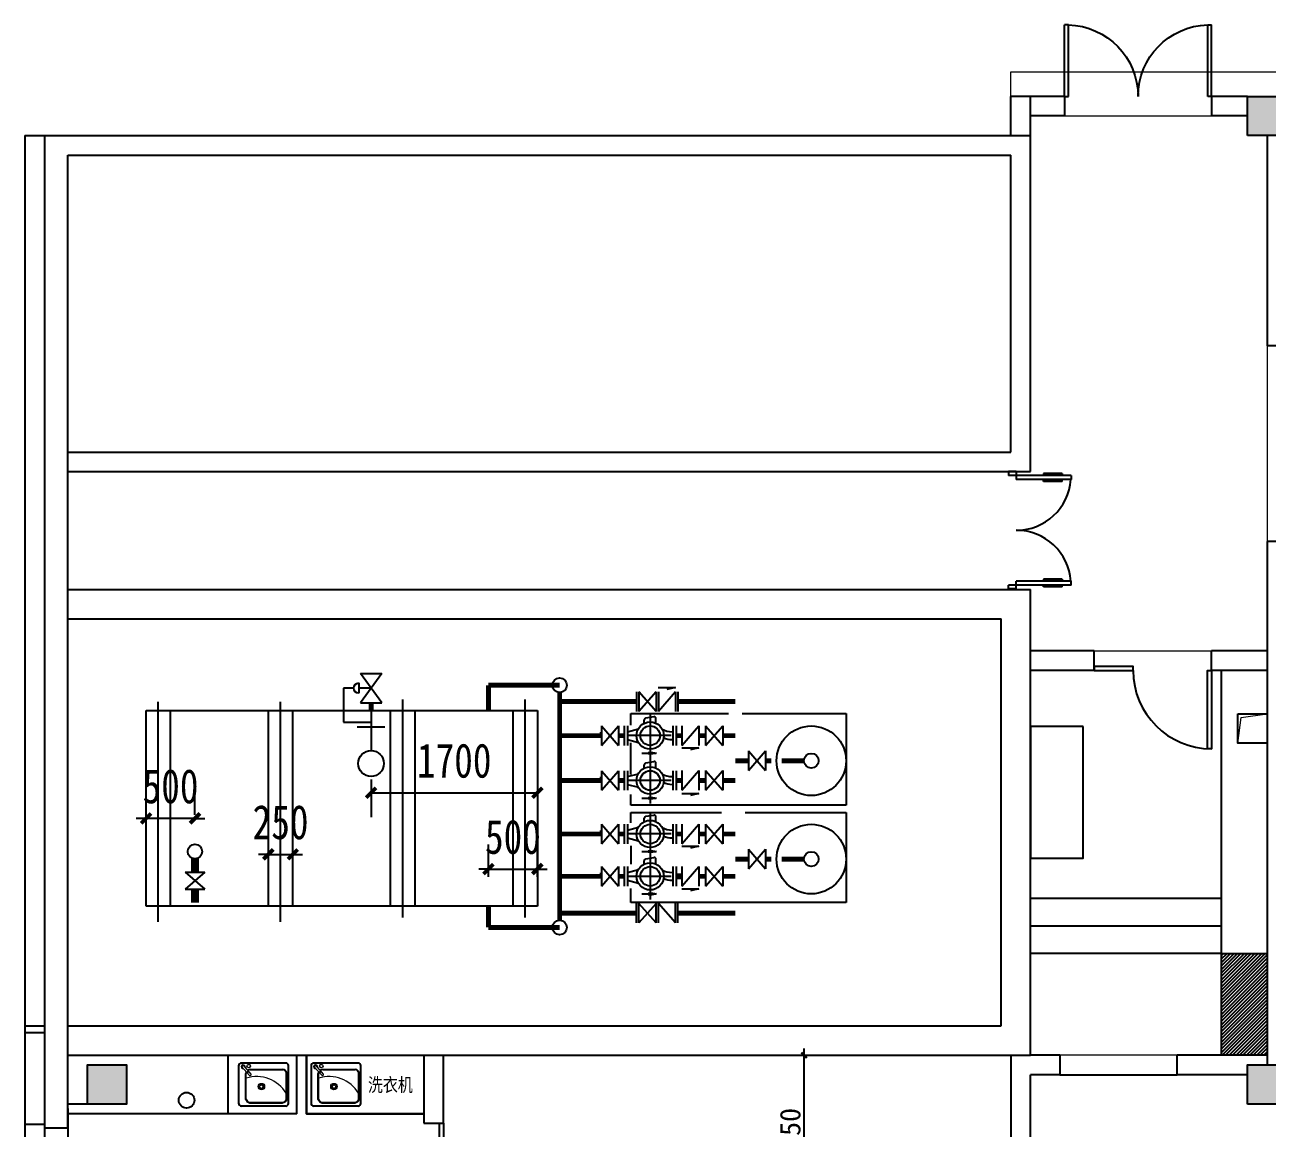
# Model space of a CAD drawing. Header units: millimetres. Extents: x 561810 to 956823, y -438984 to -391712.
# Drawn here: x 767062 to 779762, y -402989 to -391712 of the extents above; entities that cross this region are included whole.
import ezdxf

# ---------------------------------------------------------------- set-up
doc = ezdxf.new("R2010")
doc.units = ezdxf.units.MM
doc.header["$LTSCALE"] = 10
doc.header["$MEASUREMENT"] = 0
doc.linetypes.add('SDCEN9', pattern=[0.88, 0.6, -0.14, 0, -0.14])
doc.layers.get('0').update_dxf_attribs({"linetype": 'CONTINUOUS'})
doc.layers.get('DEFPOINTS').update_dxf_attribs({"color": 1, "linetype": 'CONTINUOUS'})
for name, color, linetype in [('LS19', 3, 'CONTINUOUS'), ('PUB_HATCH', 144, 'CONTINUOUS'), ('WALL', 7, 'CONTINUOUS'), ('WINDOW', 4, 'CONTINUOUS'), ('喷淋', 6, 'CONTINUOUS'), ('填充', 8, 'CONTINUOUS'), ('排水', 3, 'CONTINUOUS'), ('消火栓', 2, 'CONTINUOUS'), ('给水', 1, 'CONTINUOUS')]:
    doc.layers.add(name, color=color, linetype=linetype)
doc.layers.add('细线', color=250, linetype='CONTINUOUS', lineweight=5)
doc.styles.add('-宋体_T3', font='simhei.ttf', dxfattribs={"width": 0.8})
doc.styles.add('12', font='', dxfattribs={"width": 0.8})
doc.styles.get("Standard").update_dxf_attribs({"font": 'txt.shx', "bigfont": '@@hztxt.shx'})
doc.styles.add('施洛华标注样式', font='')
doc.styles.get('12').set_extended_font_data('SimSun')
doc.styles.get('施洛华标注样式').set_extended_font_data('SimSun')
doc.dimstyles.new('STANDARD&&100', dxfattribs={"dimtxt": 350, "dimasz": 100, "dimexe": 250, "dimexo": 300, "dimgap": 150, "dimtad": 1, "dimdec": 0, "dimzin": 0, "dimdsep": 46, "dimtxsty": '-宋体_T3', "dimblk": 'ARCHTICK', "dimcen": 0.09, "dimadec": 0, "dimazin": 0, "dimtfac": 1, "dimtdec": 0, "dimtix": 1, "dimtmove": 2, "dimatfit": 3, "dimfxl": 0, "dimtolj": 1, "dimtzin": 0, "dimarcsym": 0})
doc.dimstyles.new('外标尺寸', dxfattribs={"dimscale": 70, "dimtxt": 3, "dimasz": 0.8, "dimexe": 0.25, "dimexo": 1, "dimgap": 0.5, "dimtad": 1, "dimdec": 0, "dimtxsty": '施洛华标注样式', "dimblk": 'ARCHTICK', "dimcen": 1.5, "dimdle": 1, "dimclrd": 250, "dimclre": 250, "dimclrt": 62, "dimadec": 0, "dimazin": 0, "dimtfac": 1, "dimtdec": 0, "dimtix": 1, "dimtmove": 1, "dimatfit": 3, "dimldrblk": 'ARCHTICK', "dimfxl": 0, "dimarcsym": 0})

# ---------------------------------------------------------------- blocks, each defined once
blk = doc.blocks.new('_ARCHTICK')
at = {"color": 0, "linetype": 'ByBlock', "const_width": 0.4}
blk.add_lwpolyline([(-0.5, -0.5), (0.5, 0.5)], dxfattribs=at)
blk = doc.blocks.new('*D84')
at = {"layer": 'DEFPOINTS', "color": 0}
for p in [(769801, -400190), (769551, -400576), (769801, -400576)]:
    blk.add_point(p, dxfattribs=at)
at = {"layer": '消火栓', "color": 0, "lineweight": -2}
for p, q in [((769551, -400276), (769551, -399940)), ((769801, -400276), (769801, -399940)), ((769551, -400190), (769451, -400190)), ((769551, -400190), (769801, -400190)), ((769801, -400190), (769901, -400190))]:
    blk.add_line(p, q, dxfattribs=at)
at = {"layer": '消火栓', "color": 0, "lineweight": -2, "xscale": 100, "yscale": 100, "zscale": 100}
blk.add_blockref('_ARCHTICK', (769551, -400190), dxfattribs=at)
at = {"layer": '消火栓', "color": 0, "lineweight": -2, "xscale": 100, "yscale": 100, "zscale": 100, "rotation": 180}
blk.add_blockref('_ARCHTICK', (769801, -400190), dxfattribs=at)
at = {"layer": '消火栓', "color": 0, "insert": (769676, -399863), "char_height": 350, "attachment_point": 5, "style": '-宋体_T3'}
blk.add_mtext('\\A1;250', dxfattribs=at)
blk = doc.blocks.new('SB131')
at = {"layer": 'LS19'}
for p, q in [((-0.118, 0.34), (0.017, 0.367)), ((0.017, 0.313), (-0.118, 0.34)), ((0.159, 0.34), (-0.118, 0.34)), ((0.017, 0.367), (0.017, 0.313)), ((-0.5, -0.188), (-0.5, 0.188)), ((-0.438, -0.188), (-0.438, 0.188)), ((-0.438, 0.075), (-0.423, 0.075)), ((0.438, 0.075), (0.227, 0.131)), ((0.438, -0.188), (0.438, 0.188)), ((0.5, -0.188), (0.5, 0.188)), ((-0.438, -0.075), (-0.423, -0.075)), ((-0.112, -0.237), (-0.112, -0.329)), ((0.113, -0.237), (0.113, -0.304)), ((0.438, -0.075), (0.227, -0.131)), ((0.081, -0.341), (-0.069, -0.366))]:
    blk.add_line(p, q, dxfattribs=at)
at = {"layer": 'LS19', "linetype": 'SDCEN9'}
for p, q in [((0, -0.424), (0, 0.446)), ((-0.407, 0), (0.408, 0))]:
    blk.add_line(p, q, dxfattribs=at)
at = {"layer": 'LS19'}
for radius in [0.263, 0.188]:
    blk.add_circle((0, 0), radius, dxfattribs=at)
for centre, radius, start, end in [((-0.423, -0.316), 0.391, 65.2753, 89.9809), ((-0.423, -0.475), 0.4, 61.3321, 89.9745), ((-0.075, -0.329), 0.0375, 180, 279.4623), ((0.075, -0.304), 0.0375, 279.4623, 0)]:
    blk.add_arc(centre, radius, start, end, dxfattribs=at)
blk.add_solid([(-0.118, 0.34), (0.017, 0.367), (0.017, 0.313)], dxfattribs=at)
at = {"color": 3, "width": 0.8, "flags": 1}
for tag, p in [('TYPE', (-0.295, -1.06)), ('COUNT', (-0.295, -1.492))]:
    blk.add_attdef(tag, p, '', height=0.4, dxfattribs=at)
blk = doc.blocks.new('*D85')
at = {"layer": 'DEFPOINTS', "color": 0}
for p in [(770601, -399124), (772301, -399124), (772301, -399561)]:
    blk.add_point(p, dxfattribs=at)
at = {"layer": '消火栓', "color": 0, "lineweight": -2}
for p, q in [((770601, -399424), (770601, -399811)), ((772301, -399424), (772301, -399811)), ((770601, -399561), (772301, -399561))]:
    blk.add_line(p, q, dxfattribs=at)
at = {"layer": '消火栓', "color": 0, "lineweight": -2, "xscale": 100, "yscale": 100, "zscale": 100, "rotation": 180}
blk.add_blockref('_ARCHTICK', (770601, -399561), dxfattribs=at)
at = {"layer": '消火栓', "color": 0, "lineweight": -2, "xscale": 100, "yscale": 100, "zscale": 100}
blk.add_blockref('_ARCHTICK', (772301, -399561), dxfattribs=at)
at = {"layer": '消火栓', "color": 0, "insert": (771451, -399234), "char_height": 350, "attachment_point": 5, "style": '-宋体_T3'}
blk.add_mtext('\\A1;1700', dxfattribs=at)
blk = doc.blocks.new('*D450')
at = {"layer": 'DEFPOINTS', "color": 0}
for p in [(768301, -399823), (768301, -400087), (768801, -400087, 3025)]:
    blk.add_point(p, dxfattribs=at)
at = {"layer": '消火栓', "color": 0, "lineweight": -2}
for p, q in [((768301, -399787), (768301, -399573)), ((768801, -399787), (768801, -399573)), ((768301, -399823), (768201, -399823)), ((768801, -399823), (768301, -399823)), ((768801, -399823), (768901, -399823))]:
    blk.add_line(p, q, dxfattribs=at)
at = {"layer": '消火栓', "color": 0, "lineweight": -2, "xscale": 100, "yscale": 100, "zscale": 100}
blk.add_blockref('_ARCHTICK', (768301, -399823), dxfattribs=at)
at = {"layer": '消火栓', "color": 0, "lineweight": -2, "xscale": 100, "yscale": 100, "zscale": 100, "rotation": 180}
blk.add_blockref('_ARCHTICK', (768801, -399823), dxfattribs=at)
at = {"layer": '消火栓', "color": 0, "insert": (768551, -399496), "char_height": 350, "attachment_point": 5, "style": '-宋体_T3'}
blk.add_mtext('\\A1;500', dxfattribs=at)
blk = doc.blocks.new('*D451')
at = {"layer": 'DEFPOINTS', "color": 0}
for p in [(772301, -400340), (771801, -400721), (772301, -400721)]:
    blk.add_point(p, dxfattribs=at)
at = {"layer": '消火栓', "color": 0, "lineweight": -2}
for p, q in [((771801, -400421), (771801, -400090)), ((772301, -400421), (772301, -400090)), ((771801, -400340), (771701, -400340)), ((771801, -400340), (772301, -400340)), ((772301, -400340), (772401, -400340))]:
    blk.add_line(p, q, dxfattribs=at)
at = {"layer": '消火栓', "color": 0, "lineweight": -2, "xscale": 100, "yscale": 100, "zscale": 100}
blk.add_blockref('_ARCHTICK', (771801, -400340), dxfattribs=at)
at = {"layer": '消火栓', "color": 0, "lineweight": -2, "xscale": 100, "yscale": 100, "zscale": 100, "rotation": 180}
blk.add_blockref('_ARCHTICK', (772301, -400340), dxfattribs=at)
at = {"layer": '消火栓', "color": 0, "insert": (772051, -400013), "char_height": 350, "attachment_point": 5, "style": '-宋体_T3'}
blk.add_mtext('\\A1;500', dxfattribs=at)
blk = doc.blocks.new('$DORLIB2D$00000011')
for p, q in [((-0.467, 0.471), (-0.467, -0.062)), ((-0.467, 0.471), (-0.433, 0.471)), ((-0.433, 0.471), (-0.433, 0.004)), ((0.433, 0.471), (0.433, 0.004)), ((0.467, 0.471), (0.433, 0.471)), ((0.467, 0.471), (0.467, -0.062)), ((-0.483, 0.396), (-0.483, 0.235)), ((-0.483, 0.396), (-0.467, 0.396)), ((-0.417, 0.396), (-0.433, 0.396)), ((-0.417, 0.396), (-0.417, 0.235)), ((0.417, 0.396), (0.417, 0.235)), ((0.417, 0.396), (0.433, 0.396)), ((0.483, 0.396), (0.467, 0.396)), ((0.483, 0.396), (0.483, 0.235)), ((-0.483, 0.235), (-0.467, 0.235)), ((-0.417, 0.235), (-0.433, 0.235)), ((0.417, 0.235), (0.433, 0.235)), ((0.483, 0.235), (0.467, 0.235)), ((-0.5, 0.004), (-0.433, 0.004)), ((-0.5, 0.004), (-0.5, -0.062)), ((0.5, 0.004), (0.433, 0.004)), ((0.5, 0.004), (0.5, -0.062)), ((-0.5, -0.062), (-0.467, -0.062)), ((0.5, -0.062), (0.467, -0.062))]:
    blk.add_line(p, q)
for centre, start, end in [((-0.467, 0.004), 0, 85.904), ((0.467, 0.004), 94.096, 180)]:
    blk.add_arc(centre, 0.467, start, end)
blk = doc.blocks.new('$DORLIB2D$00000002')
for p, q in [((-0.5, 0), (-0.5, 0.4875)), ((-0.475, 0.4875), (-0.5, 0.4875)), ((-0.475, 0), (-0.475, 0.4875)), ((0.475, 0), (0.475, 0.4875)), ((0.475, 0.4875), (0.5, 0.4875)), ((0.5, 0), (0.5, 0.4875)), ((-0.5, 0), (-0.475, 0)), ((0.5, 0), (0.475, 0))]:
    blk.add_line(p, q)
for centre, start, end in [((-0.4875, 0), 0, 88.53072), ((0.4875, 0), 91.46928, 180)]:
    blk.add_arc(centre, 0.4875, start, end)
blk = doc.blocks.new('*D241')
at = {"color": 250, "lineweight": -2}
for p, q in [((775027, -403963), (775027, -402173)), ((774747, -402243), (775044, -402243)), ((774747, -403893), (775044, -403893))]:
    blk.add_line(p, q, dxfattribs=at)
at = {"layer": 'DEFPOINTS', "color": 0}
for p in [(774242, -402243), (775027, -402243), (774242, -403893)]:
    blk.add_point(p, dxfattribs=at)
at = {"color": 250, "lineweight": -2, "xscale": 56, "yscale": 56, "zscale": 56}
for p, rotation in [((775027, -402243), 90), ((775027, -403893), 270)]:
    blk.add_blockref('_ARCHTICK', p, dxfattribs=dict(at, rotation=rotation))
at = {"color": 62, "insert": (774887, -403068), "char_height": 210, "attachment_point": 5, "rotation": 90, "style": '施洛华标注样式'}
blk.add_mtext('1650', dxfattribs=at)

msp = doc.modelspace()

# ---------------------------------------------------------------- hatches: boundary and pattern name
h = msp.add_hatch()
h.set_pattern_fill('ANSI31', color=250, scale=200, style=0)
h.set_pattern_definition([(45, (779761.614, -402242.755), (-17.67767, 17.67767), [])])
h.paths.add_polyline_path([(779291.6, -402242.8), (779761.6, -402242.8), (779761.6, -401202.8), (779291.6, -401202.8)])
at = {"layer": 'PUB_HATCH'}
h = msp.add_hatch(color=256, dxfattribs=at)
h.paths.add_polyline_path([(779561.6, -392842.8), (779561.6, -392442.8), (779961.6, -392442.8), (779961.6, -392842.8)])
h.paths.add_polyline_path([(791551.6, -392842.8), (791551.6, -392442.8), (791951.6, -392442.8), (791951.6, -392842.8)])
h.paths.add_polyline_path([(791551.6, -402742.8), (791551.6, -402342.8), (791951.6, -402342.8), (791951.6, -402742.8)])
h.paths.add_polyline_path([(779561.6, -402742.8), (779561.6, -402342.8), (779961.6, -402342.8), (779961.6, -402742.8)])
h = msp.add_hatch(color=256, dxfattribs=at)
h.paths.add_polyline_path([(779561.6, -414402.8), (779561.6, -414002.8), (779961.6, -414002.8), (779961.6, -414402.8)])
h.paths.add_polyline_path([(767701.6, -414402.8), (767701.6, -414002.8), (768101.6, -414002.8), (768101.6, -414402.8)])
h.paths.add_polyline_path([(767701.6, -409202.8), (767701.6, -408802.8), (768101.6, -408802.8), (768101.6, -409202.8)])
h.paths.add_polyline_path([(767701.6, -402742.8), (767701.6, -402342.8), (768101.6, -402342.8), (768101.6, -402742.8)])
h.paths.add_polyline_path([(803411.6, -402742.8), (803411.6, -402342.8), (803811.6, -402342.8), (803811.6, -402742.8)])
h.paths.add_polyline_path([(803411.6, -409202.8), (803411.6, -408802.8), (803811.6, -408802.8), (803811.6, -409202.8)])
h.paths.add_polyline_path([(803411.6, -414402.8), (803411.6, -414002.8), (803811.6, -414002.8), (803811.6, -414402.8)])
h.paths.add_polyline_path([(791551.6, -414402.8), (791551.6, -414002.8), (791951.6, -414002.8), (791951.6, -414402.8)])

# ---------------------------------------------------------------- linework, layer by layer
at = {"color": 1}
for p, q in [((767261.6, -401944.8), (767061.6, -401944.8)), ((767261.6, -402014.8), (767061.6, -402014.8)), ((767261.6, -402949.8), (767061.6, -402949.8)), ((767261.6, -402949.8), (767261.6, -403019.8))]:
    msp.add_line(p, q, dxfattribs=at)
at = {"layer": 'WALL'}
for p, q in [((777341.6, -392442.8), (777141.6, -392442.8)), ((777141.6, -392842.8), (777141.6, -392442.8)), ((777341.6, -392842.8), (777341.6, -392442.8)), ((777691.6, -392442.8), (777341.6, -392442.8)), ((777691.6, -392442.8), (777691.6, -392642.8)), ((779561.6, -392442.8), (779191.6, -392442.8)), ((779191.6, -392442.8), (779191.6, -392642.8)), ((777691.6, -392642.8), (777341.6, -392642.8)), ((779561.6, -392642.8), (779191.6, -392642.8)), ((767061.6, -392842.8), (777341.6, -392842.8)), ((777341.6, -396277.8), (777341.6, -392842.8)), ((779761.6, -392842.8), (779761.6, -394992.8)), ((767501.6, -393042.8), (777141.6, -393042.8)), ((767501.6, -402242.8), (767501.6, -393042.8)), ((777141.6, -396077.8), (777141.6, -393042.8)), ((779961.6, -394992.8), (779761.6, -394992.8)), ((767501.6, -396077.8), (777141.6, -396077.8)), ((767501.6, -396277.8), (777341.6, -396277.8)), ((779761.6, -396992.8), (779761.6, -402342.8)), ((779961.6, -396992.8), (779761.6, -396992.8)), ((767501.6, -397482.8), (777341.6, -397482.8)), ((777341.6, -402242.8), (777341.6, -397482.8)), ((767501.6, -397782.8), (777041.6, -397782.8)), ((777041.6, -401942.8), (777041.6, -397782.8)), ((777991.6, -398109.9), (777341.6, -398109.9)), ((777991.6, -398310.9), (777991.6, -398109.9)), ((779761.6, -398109.9), (779191.6, -398109.9)), ((779191.6, -398310.9), (779191.6, -398109.9)), ((777991.6, -398310.9), (777341.6, -398310.9)), ((779761.6, -398310.9), (779191.6, -398310.9)), ((779761.6, -400630.3), (779761.6, -402230.3)), ((767501.6, -401942.8), (777041.6, -401942.8)), ((767501.6, -402242.8), (777341.6, -402242.8)), ((771141.6, -402242.8), (771141.6, -402937.8)), ((771341.6, -402937.8), (771341.6, -402242.8)), ((777141.6, -402242.8), (777141.6, -404838.3)), ((777641.6, -402242.8), (777341.6, -402242.8)), ((777641.6, -402242.8), (777641.6, -402442.8)), ((778841.6, -402442.8), (778841.6, -402242.8)), ((779761.6, -402242.8), (778841.6, -402242.8)), ((777641.6, -402442.8), (777341.6, -402442.8)), ((777341.6, -404838.3), (777341.6, -402442.8)), ((779561.6, -402442.8), (778841.6, -402442.8)), ((779561.6, -402742.8), (779561.6, -402542.8)), ((780752.1, -402742.8), (779561.6, -402742.8)), ((771141.6, -402937.8), (771341.6, -402937.8))]:
    msp.add_line(p, q, dxfattribs=at)
at = {"layer": 'WALL', "color": 0, "linetype": 'Continuous'}
for p, q in [((767501.6, -402984.8), (767501.6, -402242.8)), ((767501.6, -402984.8), (767501.6, -402742.8)), ((767701.6, -402742.8), (767501.6, -402742.8)), ((767501.6, -402787.8), (767501.6, -402984.8)), ((767261.6, -402984.8), (767501.6, -402984.8))]:
    msp.add_line(p, q, dxfattribs=at)
at = {"layer": 'WALL'}
for points in [[(779561.6, -392842.8), (779561.6, -392442.8), (779961.6, -392442.8), (779961.6, -392842.8), (779561.6, -392842.8)], [(779461.6, -398752.8), (779761.6, -398752.8), (779761.6, -399052.8), (779461.6, -399052.8), (779461.6, -398752.8)], [(767701.6, -402742.8), (767701.6, -402342.8), (768101.6, -402342.8), (768101.6, -402742.8), (767701.6, -402742.8)], [(779561.6, -402742.8), (779561.6, -402342.8), (779961.6, -402342.8), (779961.6, -402742.8), (779561.6, -402742.8)]]:
    msp.add_lwpolyline(points, dxfattribs=at)
at = {"layer": 'WINDOW'}
for p, q in [((767061.6, -392842.8), (767061.6, -415002.8)), ((767261.6, -392842.8), (767261.6, -414802.8)), ((767501.6, -402984.8), (767501.6, -403989.8))]:
    msp.add_line(p, q, dxfattribs=at)
for points in [[(777991.6, -398310.9), (778391.6, -398310.9), (778391.6, -398270.9), (777991.6, -398270.9), (777991.6, -398310.9)], [(779191.6, -398310.9), (779191.6, -399110.9), (779151.6, -399110.9), (779151.6, -398310.9), (779191.6, -398310.9)], [(771341.6, -402937.8), (771341.6, -403737.8), (771301.6, -403737.8), (771301.6, -402937.8), (771341.6, -402937.8)]]:
    msp.add_lwpolyline(points, dxfattribs=at)
msp.add_circle((768714.6, -402703.8, -2150003), 80, dxfattribs=at)
msp.add_arc((779191.6, -398310.9), 800, 180, 270, dxfattribs=at)
at = {"layer": '喷淋'}
for p, q in [((773537, -398484.8, -3025), (773711.7, -398484.8, -3025)), ((773711.7, -398484.8, -3025), (773625.6, -398505, -3025)), ((773314.8, -398528.7, -3025), (773314.8, -398728.9, -3025)), ((773514.2, -398728.9, -3025), (773339.8, -398528.7, -3025)), ((773514.2, -398528.7, -3025), (773339.8, -398728.9, -3025)), ((773339.8, -398528.7, -3025), (773339.8, -398728.9, -3025)), ((773514.2, -398528.7, -3025), (773514.2, -398728.9, -3025)), ((773539.2, -398528.7, -3025), (773539.2, -398728.9, -3025)), ((773713.7, -398528.7, -3025), (773539.2, -398728.9, -3025)), ((773713.7, -398528.7, -3025), (773713.7, -398728.9, -3025)), ((773738.7, -398528.7, -3025), (773738.7, -398728.9, -3025)), ((773257, -398871.2, -3025), (773257, -398751.3, -3025)), ((773257, -398751.3, -3025), (774254.4, -398751.3, -3025)), ((774393.4, -398751.3, -3025), (774455.5, -398751.3, -3025)), ((774425.1, -398751.3, -3025), (775457, -398751.3, -3025)), ((775457, -398751.3, -3025), (775457, -399688.6, -3025)), ((772957, -398876.5, -3025), (772957, -399076.8, -3025)), ((772957, -399076.8, -3025), (773131.4, -398876.5, -3025)), ((772957, -398876.5, -3025), (773131.4, -399076.8, -3025)), ((773131.4, -398876.5, -3025), (773131.4, -399076.8, -3025)), ((773778.6, -399076.8, -3025), (773953, -398876.5, -3025)), ((773778.6, -398876.5, -3025), (773778.6, -399076.8, -3025)), ((773953, -398876.5, -3025), (773953, -399076.8, -3025)), ((774021, -399076.8, -3025), (774195.5, -398876.5, -3025)), ((774021, -398876.5, -3025), (774195.5, -399076.8, -3025)), ((774021, -398876.5, -3025), (774021, -399076.8, -3025)), ((774195.5, -398876.5, -3025), (774195.5, -399076.8, -3025)), ((772957, -398950.9, -3025), (772939, -398950.9, -3025)), ((773257, -399372.9, -3025), (773257, -399051.3, -3025)), ((773777.8, -399102.4, -3025), (773952.5, -399102.4, -3025)), ((773952.5, -399102.4, -3025), (773866.5, -399122.7, -3025)), ((774458.2, -399333.5, -3025), (774632.6, -399133.3, -3025)), ((774458.2, -399133.3, -3025), (774458.2, -399333.5, -3025)), ((774458.2, -399133.3, -3025), (774632.6, -399333.5, -3025)), ((774458.2, -399133.3, -3025), (774458.2, -399333.5, -3025)), ((774458.2, -399333.5, -3025), (774632.6, -399133.3, -3025)), ((774632.6, -399133.3, -3025), (774632.6, -399333.5, -3025)), ((774632.6, -399133.3, -3025), (774632.6, -399333.5, -3025)), ((772957, -399409.2, -3025), (772939, -399409.2, -3025)), ((772957, -399335, -3025), (773131.4, -399535.3, -3025)), ((772957, -399335, -3025), (772957, -399535.3, -3025)), ((772957, -399535.3, -3025), (773131.4, -399335, -3025)), ((773131.4, -399335, -3025), (773131.4, -399535.3, -3025)), ((773778.6, -399535, -3025), (773953, -399334.7, -3025)), ((773778.6, -399334.7, -3025), (773778.6, -399535, -3025)), ((773953, -399334.7, -3025), (773953, -399535, -3025)), ((774021, -399535, -3025), (774195.5, -399334.7, -3025)), ((774021, -399334.7, -3025), (774021, -399535, -3025)), ((774021, -399334.7, -3025), (774195.5, -399535, -3025)), ((774195.5, -399334.7, -3025), (774195.5, -399535, -3025)), ((773257, -399688.6, -3025), (773257, -399576.7, -3025)), ((773777.8, -399568.9, -3025), (773952.5, -399568.9, -3025)), ((773952.5, -399568.9, -3025), (773866.5, -399589.2, -3025)), ((775457, -399688.6, -3025), (773257, -399688.6, -3025))]:
    msp.add_line(p, q, dxfattribs=at)
at = {"layer": '喷淋', "const_width": 50, "elevation": -3025}
for points in [[(773314.8, -398628.8), (772528.6, -398628.8)], [(773738.7, -398628.8), (774325.4, -398628.8)], [(772957, -398976.9), (772528.6, -398976.9)], [(773189, -398976.9), (773131.4, -398976.9)], [(773778.6, -398976.6), (773718.6, -398976.6)], [(773953, -398976.6), (774021, -398976.6)], [(774195.5, -398976.9), (774325.4, -398976.9)], [(774458.2, -399233.4), (774325.4, -399233.4)], [(774694.2, -399233.4), (774632.6, -399233.4)], [(775026.6, -399233.4), (774798, -399233.4)], [(772957, -399435.2), (772528.6, -399435.2)], [(773189, -399435.2), (773131.4, -399435.2)], [(773778.6, -399434.9), (773718.6, -399434.9)], [(773953, -399434.9), (774021, -399434.9)], [(774195.5, -399435.2), (774325.4, -399435.2)]]:
    msp.add_lwpolyline(points, dxfattribs=at)
at = {"layer": '喷淋'}
for radius in [355.4, 75]:
    msp.add_circle((775101.6, -399233.4, -3025), radius, dxfattribs=at)
at = {"layer": '填充', "color": 142, "ltscale": 0.01}
for p, q in [((779291.6, -398310.9), (779291.6, -401202.8)), ((779291.6, -400642.8), (777341.6, -400642.8)), ((779291.6, -400922.8), (777341.6, -400922.8)), ((779291.6, -401202.8), (777341.6, -401202.8)), ((779291.6, -401202.8), (779291.6, -402242.8)), ((779291.6, -401202.8), (779761.6, -401202.8)), ((769141.6, -402842.8), (769141.6, -402242.8)), ((769729.1, -402323.1), (769276.3, -402323.1)), ((769841.6, -402842.8), (769841.6, -402242.8)), ((769941.6, -402242.8), (769941.6, -402842.8)), ((770469.8, -402323.1), (770017, -402323.1)), ((769246.3, -402353.1), (769246.3, -402733.1)), ((769755.5, -402736.7), (769755.5, -402349.5)), ((769987, -402353.1), (769987, -402733.1)), ((770496.2, -402736.7), (770496.2, -402349.5)), ((777641.6, -402442.8), (778841.6, -402443.8)), ((769841.6, -402842.8), (767501.6, -402842.8)), ((769729.1, -402763.1), (769276.3, -402763.1)), ((769941.6, -402842.8), (771141.6, -402842.8)), ((770469.8, -402763.1), (770017, -402763.1))]:
    msp.add_line(p, q, dxfattribs=at)
msp.add_lwpolyline([(777881.8, -398883), (777341.6, -398883), (777341.6, -400228), (777881.8, -400228)], close=True, dxfattribs=at)
msp.add_lwpolyline([(769941.6, -402242.8), (771141.6, -402242.8), (771141.6, -402842.8), (769941.6, -402842.8), (769941.6, -402242.8)], dxfattribs=at)
for centre, radius, start, end in [((769276.3, -402353.1), 30, 90, 180), ((769729.1, -402349.5), 26.4, 0, 90), ((770017, -402353.1), 30, 90, 180), ((770469.8, -402349.5), 26.4, 0, 90), ((769276.3, -402733.1), 30, 180, 270), ((769729.1, -402736.7), 26.4, 270, 0), ((770017, -402733.1), 30, 180, 270), ((770469.8, -402736.7), 26.4, 270, 0)]:
    msp.add_arc(centre, radius, start, end, dxfattribs=at)
at = {"layer": '排水'}
for p, q in [((768901, -400371.6, 3025), (768700.7, -400546, 3025)), ((768700.7, -400371.6, 3025), (768901, -400371.6, 3025)), ((768700.7, -400371.6, 3025), (768901, -400546, 3025)), ((768700.7, -400546, 3025), (768901, -400546, 3025))]:
    msp.add_line(p, q, dxfattribs=at)
at = {"layer": '排水', "const_width": 80, "elevation": 3025}
for points in [[(768800.8, -400235.3), (768800.8, -400371.6)], [(768800.8, -400546), (768800.8, -400682.3)]]:
    msp.add_lwpolyline(points, dxfattribs=at)
at = {"layer": '排水'}
msp.add_circle((768800.8, -400161.2, 3025), 74.1, dxfattribs=at)
at = {"layer": '消火栓'}
for p, q in [((768426.2, -400878.8), (768426.2, -398631.7)), ((769676.2, -400878.8), (769676.2, -398631.7)), ((770926.2, -400837.3), (770926.2, -398608.2)), ((772176.2, -400837.3), (772176.2, -398608.2)), ((768301.2, -398721.1), (772301.2, -398721.1)), ((768301.2, -400721.1), (768301.2, -398721.1)), ((768551.2, -400721.1), (768551.2, -398721.1)), ((769551.2, -400721.1), (769551.2, -398721.1)), ((769801.2, -400721.1), (769801.2, -398721.1)), ((770801.2, -400721.1), (770801.2, -398721.1)), ((771051.2, -400721.1), (771051.2, -398721.1)), ((772051.2, -398721.1), (772051.2, -400721.1)), ((772301.2, -398721.1), (772301.2, -400721.1)), ((773257, -399869.4, -3025), (773257, -399763.5, -3025)), ((773257, -399763.5, -3025), (774182.6, -399763.5, -3025)), ((774425.1, -399763.5, -3025), (775457, -399763.5, -3025)), ((775457, -399763.5, -3025), (775457, -400681.7, -3025)), ((772957, -399881.7, -3025), (772957, -400082, -3025)), ((772957, -400082, -3025), (773131.4, -399881.7, -3025)), ((772957, -399881.7, -3025), (773131.4, -400082, -3025)), ((773131.4, -399881.7, -3025), (773131.4, -400082, -3025)), ((773778.6, -400082, -3025), (773953, -399881.7, -3025)), ((773778.6, -399881.7, -3025), (773778.6, -400082, -3025)), ((773953, -399881.7, -3025), (773953, -400082, -3025)), ((774021, -399881.7, -3025), (774195.5, -400082, -3025)), ((774021, -400082, -3025), (774195.5, -399881.7, -3025)), ((774021, -399881.7, -3025), (774021, -400082, -3025)), ((774195.5, -399881.7, -3025), (774195.5, -400082, -3025)), ((772957, -399956.1, -3025), (772939, -399956.1, -3025)), ((773257, -400103.2, -3025), (773257, -400292.1, -3025)), ((773777.8, -400107.6, -3025), (773952.5, -400107.6, -3025)), ((773952.5, -400107.6, -3025), (773866.5, -400127.9, -3025)), ((774458.2, -400138.5, -3025), (774458.2, -400338.8, -3025)), ((774458.2, -400338.8, -3025), (774632.6, -400138.5, -3025)), ((774458.2, -400138.5, -3025), (774632.6, -400338.8, -3025)), ((774458.2, -400338.8, -3025), (774632.6, -400138.5, -3025)), ((774458.2, -400138.5, -3025), (774458.2, -400338.8, -3025)), ((774632.6, -400138.5, -3025), (774632.6, -400338.8, -3025)), ((774632.6, -400138.5, -3025), (774632.6, -400338.8, -3025)), ((772957, -400389.1, -3025), (772939, -400389.1, -3025)), ((772957, -400314.9, -3025), (773131.4, -400515.2, -3025)), ((772957, -400515.2, -3025), (773131.4, -400314.9, -3025)), ((772957, -400314.9, -3025), (772957, -400515.2, -3025)), ((773131.4, -400314.9, -3025), (773131.4, -400515.2, -3025)), ((773778.6, -400314.6, -3025), (773778.6, -400514.9, -3025)), ((773778.6, -400514.9, -3025), (773953, -400314.6, -3025)), ((773953, -400314.6, -3025), (773953, -400514.9, -3025)), ((774021, -400314.6, -3025), (774021, -400514.9, -3025)), ((774021, -400514.9, -3025), (774195.5, -400314.6, -3025)), ((774021, -400314.6, -3025), (774195.5, -400514.9, -3025)), ((774195.5, -400314.6, -3025), (774195.5, -400514.9, -3025)), ((773257, -400681.7, -3025), (773257, -400540.5, -3025)), ((773777.8, -400542.4, -3025), (773952.5, -400542.4, -3025)), ((773952.5, -400542.4, -3025), (773866.5, -400562.7, -3025)), ((775457, -400681.7, -3025), (773257, -400681.7, -3025)), ((772301.2, -400721.1), (768301.2, -400721.1)), ((773314.8, -400891.3, -3025), (773314.8, -400691, -3025)), ((773514.2, -400691, -3025), (773339.8, -400891.3, -3025)), ((773339.8, -400891.3, -3025), (773339.8, -400691, -3025)), ((773514.2, -400891.3, -3025), (773339.8, -400691, -3025)), ((773514.2, -400891.3, -3025), (773514.2, -400691, -3025)), ((773539.2, -400891.3, -3025), (773539.2, -400691, -3025)), ((773713.7, -400891.3, -3025), (773539.2, -400691, -3025)), ((773713.7, -400891.3, -3025), (773713.7, -400691, -3025)), ((773738.7, -400891.3, -3025), (773738.7, -400691, -3025))]:
    msp.add_line(p, q, dxfattribs=at)
at = {"layer": '消火栓', "const_width": 50}
for points in [[(772528.6, -398461.7), (771801.4, -398461.7)], [(771801.4, -398721.1), (771801.4, -398461.7)], [(771801.4, -400721.1), (771801.4, -400937.6)], [(772528.6, -400937.6), (771801.4, -400937.6)]]:
    msp.add_lwpolyline(points, dxfattribs=at)
at = {"layer": '消火栓', "elevation": -3025}
for points, const_width in [([(772528.6, -398535.9), (772528.6, -400863.4)], 50), ([(772957, -399982.1), (772528.6, -399982.1)], 50), ([(773189, -399982.1), (773131.4, -399982.1)], 50), ([(773778.6, -399981.9), (773718.6, -399981.9)], 50), ([(773953, -399981.9), (774021, -399981.9)], 50), ([(774195.5, -399982.1), (774325.4, -399982.1)], 50), ([(774458.2, -400238.6), (774325.4, -400238.6)], 50), ([(774694.2, -400238.6), (774632.6, -400238.6)], 50), ([(775026.6, -400238.6), (774798, -400238.6)], 50), ([(772957, -400415.1), (772528.6, -400415.1)], 50), ([(773189, -400415.1), (773131.4, -400415.1)], 50), ([(773778.6, -400414.8), (773718.6, -400414.8)], 60), ([(773953, -400414.8), (774021, -400414.8)], 50), ([(774195.5, -400415.1), (774325.4, -400415.1)], 50), ([(773314.8, -400791.1), (772528.6, -400791.1)], 50), ([(773738.7, -400791.1), (774325.4, -400791.1)], 50)]:
    msp.add_lwpolyline(points, dxfattribs=dict(at, const_width=const_width))
at = {"layer": '消火栓'}
for centre, radius in [((772528.6, -398461.7), 74.1), ((775101.6, -400238.6, -3025), 355.4), ((775101.6, -400238.6, -3025), 75), ((772528.6, -400937.6), 74.1)]:
    msp.add_circle(centre, radius, dxfattribs=at)
at = {"layer": '细线', "color": 250, "lineweight": 5}
for p, q in [((777141.6, -392192.8), (794381.6, -392192.8)), ((777141.6, -392442.8), (777141.6, -392192.8)), ((777691.6, -392642.8), (779191.6, -392642.8)), ((779761.6, -394992.8), (779761.6, -396992.8)), ((777991.6, -398109.9), (779191.6, -398109.9)), ((779497.1, -398789.8), (779761.6, -398752.8)), ((779461.6, -399052.8), (779497.1, -398789.8)), ((778841.6, -402242.8), (777641.6, -402242.8))]:
    msp.add_line(p, q, dxfattribs=at)
at = {"layer": '细线', "lineweight": 5}
for p, q in [((769276, -402357.7), (769291.9, -402342.4)), ((769358.8, -402450.9), (769276, -402357.7)), ((769278.9, -402361), (769294.8, -402345.7)), ((769374.9, -402435.9), (769291.9, -402342.4)), ((769316.7, -402694.3), (769316.7, -402429.9)), ((769325.5, -402694.3), (769325.5, -402429.9)), ((769328.7, -402417), (769344.5, -402401.7)), ((769331.6, -402420.3), (769347.4, -402405)), ((769334.5, -402423.6), (769350.4, -402408.3)), ((769365.8, -402384.7), (769699, -402384.7)), ((769365.8, -402393.5), (769699, -402393.5)), ((769733.5, -402693.4), (769733.5, -402423.2)), ((769742.3, -402693.4), (769742.3, -402423.2)), ((770016.7, -402357.7), (770032.5, -402342.4)), ((770099.5, -402450.9), (770016.7, -402357.7)), ((770019.6, -402361), (770035.5, -402345.7)), ((770115.6, -402435.9), (770032.5, -402342.4)), ((770057.4, -402694.3), (770057.4, -402429.9)), ((770066.2, -402694.3), (770066.2, -402429.9)), ((770069.4, -402417), (770085.2, -402401.7)), ((770072.3, -402420.3), (770088.1, -402405)), ((770075.2, -402423.6), (770091.1, -402408.3)), ((770106.5, -402384.7), (770439.7, -402384.7)), ((770106.5, -402393.5), (770439.7, -402393.5)), ((770474.2, -402693.4), (770474.2, -402423.2)), ((770483, -402693.4), (770483, -402423.2)), ((769357.7, -402723.5), (769696.4, -402723.5)), ((769357.7, -402732.3), (769696.4, -402732.3)), ((770098.4, -402723.5), (770437.1, -402723.5)), ((770098.4, -402732.3), (770437.1, -402732.3))]:
    msp.add_line(p, q, dxfattribs=at)
for centre, radius in [((769351.3, -402353.7), 18.8), ((770092, -402353.7), 18.8), ((769351.3, -402353.7), 17), ((770092, -402353.7), 17), ((769480.4, -402563.4), 32.5), ((769480.4, -402563.4), 21.5), ((769480.4, -402564.8), 17.1), ((770221.1, -402563.4), 32.5), ((770221.1, -402563.4), 21.5), ((770221.1, -402564.8), 17.1)]:
    msp.add_circle(centre, radius, dxfattribs=at)
for centre, radius, start, end in [((769293.6, -402361.6), 20.8, 344.8446, 280.87165), ((769293.6, -402361.6), 19, 348.3926, 277.66027), ((769371, -402439.5), 55.1, 149.22444, 169.92509), ((769429.3, -402819.8), 357.8, 31.85389, 106.9327), ((769371, -402439.5), 46.3, 152.7163, 169.92509), ((769371, -402439.5), 55.1, 95.38307, 126.05538), ((769371, -402439.5), 46.3, 95.38307, 124.9921), ((769363.4, -402439.6), 12.2, 248.16448, 17.83), ((769689.6, -402439), 46.3, 16.59326, 80.14871), ((769689.6, -402439), 55.1, 16.59326, 80.14871), ((770034.3, -402361.6), 20.8, 344.8446, 280.87165), ((770034.3, -402361.6), 19, 348.3926, 277.66027), ((770111.7, -402439.5), 55.1, 149.22444, 169.92509), ((770170, -402819.8), 357.8, 31.85389, 106.9327), ((770111.7, -402439.5), 46.3, 152.7163, 169.92509), ((770111.7, -402439.5), 55.1, 95.38307, 126.05538), ((770111.7, -402439.5), 46.3, 95.38307, 124.9921), ((770104, -402439.6), 12.2, 248.16448, 17.83), ((770430.2, -402439), 46.3, 16.59326, 80.14871), ((770430.2, -402439), 55.1, 16.59326, 80.14871), ((769371, -402676.9), 56.9, 197.77184, 256.57041), ((769371, -402676.9), 48.1, 197.77184, 256.57041), ((769689.6, -402677.6), 46.3, 277.17227, 343.40696), ((769689.6, -402677.6), 55.1, 277.17227, 343.40696), ((770111.7, -402676.9), 56.9, 197.77184, 256.57041), ((770111.7, -402676.9), 48.1, 197.77184, 256.57041), ((770430.2, -402677.6), 46.3, 277.17227, 343.40696), ((770430.2, -402677.6), 55.1, 277.17227, 343.40696)]:
    msp.add_arc(centre, radius, start, end, dxfattribs=at)
at = {"layer": '给水'}
for p, q in [((770710.5, -398640.5), (770491.6, -398341.1)), ((770710.5, -398341.1), (770491.6, -398640.5)), ((770491.6, -398341.1), (770710.5, -398341.1)), ((770319.5, -398490.8), (770319.5, -398839.9)), ((770424.7, -398490.8), (770319.5, -398490.8)), ((770477.3, -398438.2), (770477.3, -398543.5)), ((770601, -398490.8), (770477.4, -398490.8)), ((770491.6, -398640.5), (770710.5, -398640.5)), ((770601, -398721.1), (770601, -399130.2)), ((770319.5, -398839.9), (770601, -398839.9)), ((770742.4, -398889.3), (770459.6, -398889.3))]:
    msp.add_line(p, q, dxfattribs=at)
at = {"layer": '给水', "const_width": 50}
msp.add_lwpolyline([(770601, -398721.1), (770601, -398640.5)], dxfattribs=at)
at = {"layer": '给水'}
msp.add_circle((770601, -399261.6), 131.4, dxfattribs=at)
at = {"layer": '给水', "extrusion": (0, 0, -1)}
msp.add_ellipse((770477.3, -398490.8), major_axis=(37.2, 37.2), ratio=1, start_param=2.3561945, end_param=5.4977871, dxfattribs=at)

# ---------------------------------------------------------------- block references
at = {"layer": 'WINDOW', "xscale": -1500, "yscale": 1500, "zscale": -1500, "rotation": 359.9999999999978}
msp.add_blockref('$DORLIB2D$00000002', (778441.6, -392442.8), dxfattribs=at)
at = {"layer": 'WINDOW', "linetype": 'Continuous', "xscale": 1200, "yscale": 1200, "zscale": 1200, "rotation": 270.0000000031961}
msp.add_blockref('$DORLIB2D$00000011', (777191.6, -396877.8), dxfattribs=at)
at = {"layer": '喷淋', "xscale": 529.5522554786876, "yscale": 529.5522554786876, "zscale": 529.5522554784001, "rotation": 180}
for p in [(773453.8, -398976.6, -3025), (773453.8, -399435.2, -3025)]:
    msp.add_blockref('SB131', p, dxfattribs=at)
at = {"layer": '消火栓', "xscale": 529.5522554786876, "yscale": 529.5522554786876, "zscale": 529.5522554784001, "rotation": 180}
for p in [(773453.8, -399981.9, -3025), (773453.8, -400415.1, -3025)]:
    msp.add_blockref('SB131', p, dxfattribs=at)

# ---------------------------------------------------------------- texts
at = {"layer": '填充', "color": 142, "ltscale": 0.01, "style": '12', "width": 0.8}
msp.add_text('洗衣机', height=140, dxfattribs=at).set_placement((770569.1, -402615.3))

# ---------------------------------------------------------------- dimensions: what is measured, and where the dimension line sits
at = {"color": 1}
dim = msp.add_linear_dim(base=(775026.6, -402242.8), p1=(774241.6, -403892.7), p2=(774241.6, -402242.8), angle=90, dimstyle='外标尺寸', dxfattribs=at)
dim.commit()
dim.dimension.update_dxf_attribs({"geometry": '*D241', "text_midpoint": (774886.6, -403067.7)})
at = {"layer": '消火栓'}
for base, p1, p2, picture, middle in [((772301.2, -399561), (770601, -399124.3), (772301.2, -399124.3), '*D85', (771451.1, -399234)), ((768301.2, -399822.5), (768800.8, -400087, 3025), (768301.2, -400087), '*D450', (768551, -399495.6)), ((769801.2, -400189.6), (769551.2, -400575.8), (769801.2, -400575.8), '*D84', (769676.2, -399862.6)), ((772301.2, -400340.3), (771801.4, -400721.1), (772301.2, -400721.1), '*D451', (772051.3, -400013.4))]:
    dim = msp.add_linear_dim(base=base, p1=p1, p2=p2, dimstyle='STANDARD&&100', dxfattribs=at)
    dim.commit()
    dim.dimension.update_dxf_attribs({"geometry": picture, "text_midpoint": middle})

doc.saveas('drawing.dxf')
